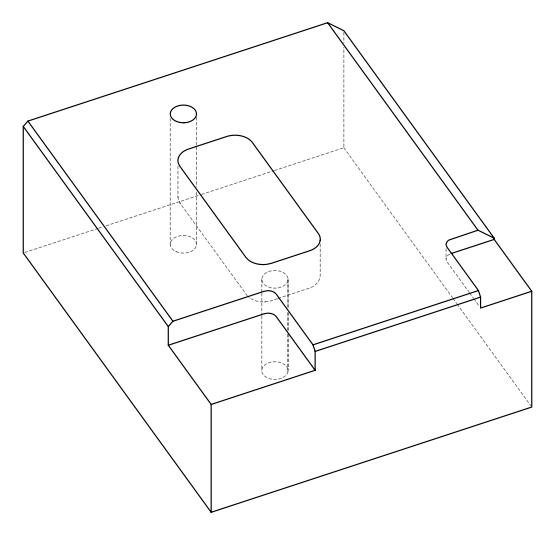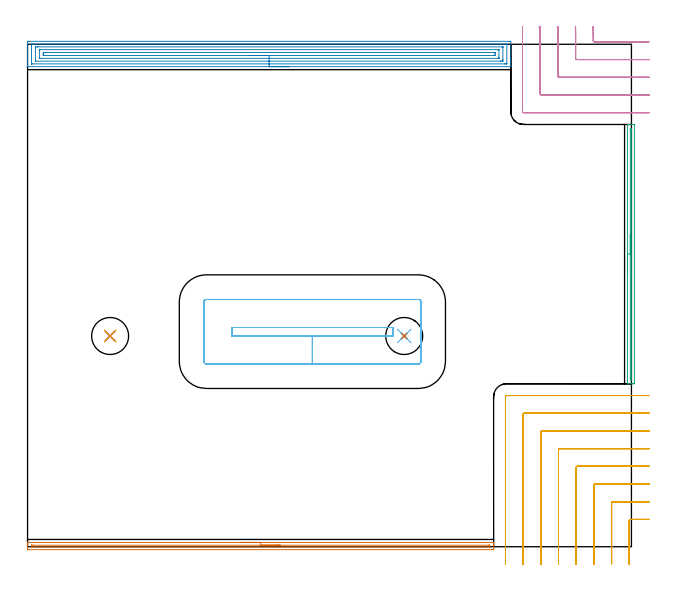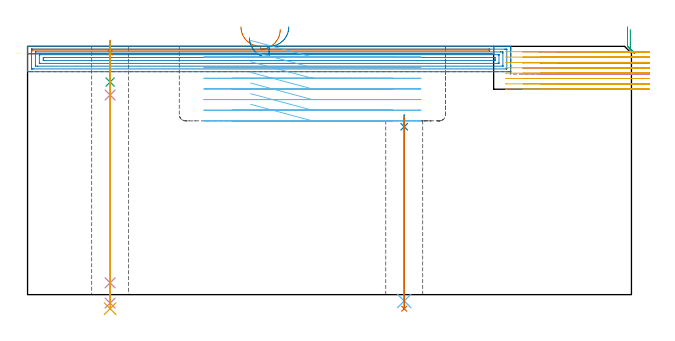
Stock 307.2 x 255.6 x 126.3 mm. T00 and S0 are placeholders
(PLAN: 13 operations, 8 tool changes, 43.8 min)
(1 AREA_MILL | FG_CHAMFER_SURFACE | UGT0205_001 | 3.95 min | 1645 mm3)
(2 AREA_MILL_1 | FG_CHAMFER_SURFACE_1 | UGT0205_001 | 10.08 min | 21020 mm3)
(3 AREA_MILL_2 | FG_CHAMFER_SURFACE_2 | UGT0205_001 | 2.26 min | 834 mm3)
(4 MILL_CORNER_NOTCH_RECTANGULAR | CORNER_NOTCH_RECTANGULAR | NXT0201_011 | Follow Part, ap 3, ae 75% | 4.12 min | 34614 mm3)
(5 MILL_CORNER_NOTCH_RECTANGULAR_1 | CORNER_NOTCH_RECTANGULAR_1 | NXT0201_011 | Follow Part, ap 3, ae 75% | 13.75 min | 126467 mm3)
(6 MILL_RECTANGULAR_POCKET | POCKET_RECTANGULAR_STRAIGHT | NXT0201_007 | Follow Part, ap 6.25, ae 75% | 7.54 min | 289607 mm3)
(7 SPOT_DRILL | STEP1HOLE | NXT0321_9005460120000 | 0.05 min | 191 mm3)
(8 SPOT_DRILL_1 | STEP1HOLE_1 | NXT0321_9005460120000 | 0.06 min | 167 mm3)
(9 DRILL_BLIND_HOLE_INTO_CENTER | STEP1HOLE | NXT0301_092 | 0.08 min | 1742 mm3)
(10 GUN_DRILL_THROUGH_HOLE | STEP1HOLE | UGT0307_009 | 0.63 min | 12372 mm3)
(11 DRILL_TO_ENLARGE_THROUGH_HOLE | STEP1HOLE | UGT0301_256 | 0.54 min | 20728 mm3)
(12 DRILL_THROUGH_HOLE_INTO_CENTER | STEP1HOLE_1 | NXT0301_065 | 0.38 min | 6000 mm3)
(13 DRILL_TO_ENLARGE_THROUGH_HOLE_1 | STEP1HOLE_1 | UGT0301_256 | 0.4 min | 18349 mm3)
(TOOL UGT0205_001 | Chamfer Mill 20 x 3 x 45 deg. | D20 FL50 Z2)
(TOOL NXT0201_011 | ENDMILL 12mm [2P460-1200-NA 1630] | D12 FL38 Z6)
(TOOL NXT0201_007 | ENDMILL 25mm [R216.25-25050GCK54P 1620] | D25 R3 FL54 Z5)
(TOOL NXT0321_9005460120000 | NC Spot Drill, 142deg, 12mm, Carbide, Uncoated | D12 PA142 FL30 Z2)
(TOOL NXT0301_092 | Carbide Drill 12.1mm [860.1-1210-061A1-MM 2214] | D12.1 PA140 FL77 Z2)
(TOOL UGT0307_009 | Gun Drill 12 mm | D12 PA130 FL24 Z1)
(TOOL UGT0301_256 | Twist Drill 18.8 mm | D18.8 PA118 FL135 Z2)
(TOOL NXT0301_065 | Carbide Drill 9.4mm [860.1-0940-075A1-MM 2214] | D9.4 PA140 FL98 Z2)
(OP 1 AREA_MILL)
G17 G21 G94 G90
T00 M6
G54
G17 G0 G90 X108.55 Y2.2 S1061 M3
G43 Z136.3 H0
G94 G1 X108.588 Z135.428 F250.
X108.702 Z134.563
X108.891 Z133.712
X109.153 Z132.88
X109.487 Z132.074
X109.89 Z131.3
X110.358 Z130.564
X110.89 Z129.872
X111.479 Z129.229
X112.122 Z128.639
X112.814 Z128.108
X113.55 Z127.64
X114.324 Z127.237
X115.13 Z126.903
X115.962 Z126.641
X116.814 Z126.452
X117.678 Z126.338
X118.55 Z126.3
X236.932
X237.09 Y2.205 Z126.295
X237.092 Y2.171 Z126.263
X237.1 Y1.799 Z125.898
Y1.477 Z125.576
Y0.793 Z124.888
Y-0.435 Z123.662
X237.096 Y-0.98 Z123.115
X237.092 Y-1.491 Z122.605
X236.999 Y-1.494 Z122.602
X236.481 Y-1.5 Z122.6
X0.619
X0.101 Y-1.494 Z122.602
X0.008 Y-1.491 Z122.605
X0. Y-0.98 Z123.115
Y-0.435 Z123.662
Y-0.093 Z124.003
Y0.451 Z124.548
Y0.793 Z124.888
Y1.477 Z125.576
Y1.799 Z125.898
X0.008 Y2.171 Z126.263
X0.01 Y2.205 Z126.295
X0.168 Y2.2 Z126.3
X118.55
Y0.786 Z124.886
X234.687
X234.917 Y0.785 Z124.885
X235.024 Y0.782 Z124.882
X235.076 Y0.779 Z124.879
X235.09 Y0.775 Z124.875
X235.092 Y0.758 Z124.858
X235.096 Y0.648 Z124.748
X235.099 Y0.391 Z124.491
X235.097 Y0.149 Z124.249
X235.092 Y-0.052 Z124.048
X235.09 Y-0.075 Z124.025
X235.076 Y-0.079 Z124.021
X235.023 Y-0.082 Z124.018
X234.914 Y-0.084 Z124.016
X234.694 Y-0.086 Z124.014
X2.406
X2.183 Y-0.085 Z124.015
X2.076 Y-0.082 Z124.018
X2.024 Y-0.079 Z124.021
X2.01 Y-0.075 Z124.025
X2.008 Y-0.058 Z124.042
X2.003 Y0.052 Z124.152
X2.001 Y0.309 Z124.409
X2.005 Y0.677 Z124.777
X2.009 Y0.751 Z124.851
X2.013 Y0.78 Z124.88
X2.019 Y0.781 Z124.881
X2.072 Y0.784 Z124.884
X2.183 Y0.785 Z124.885
X2.404 Y0.786 Z124.886
X118.55
X119.422 Z124.924
X120.286 Z125.038
X121.138 Z125.226
X121.97 Z125.489
X122.776 Z125.823
X123.55 Z126.225
X124.286 Z126.694
X124.978 Z127.225
X125.621 Z127.815
X126.21 Z128.458
X126.742 Z129.15
X127.21 Z129.886
X127.613 Z130.66
X127.947 Z131.466
X128.209 Z132.298
X128.398 Z133.149
X128.512 Z134.014
X128.55 Z134.886
G0 Z136.3
M5
M2
(OP 2 AREA_MILL_1)
G17 G21 G94 G90
T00 M6
G54
G17 G0 G90 X132.9 Y244.2 S1061 M3
G43 Z136.3 H0
G94 G1 X132.862 Z135.428 F250.
X132.748 Z134.563
X132.559 Z133.712
X132.297 Z132.88
X131.963 Z132.074
X131.56 Z131.3
X131.092 Z130.564
X130.561 Z129.872
X129.971 Z129.229
X129.328 Z128.639
X128.636 Z128.108
X127.9 Z127.64
X127.126 Z127.237
X126.32 Z126.903
X125.488 Z126.641
X124.637 Z126.452
X123.772 Z126.338
X122.9 Z126.3
X0.162
X0.01 Y244.202 Z126.288
X0.003 Y244.32 Z126.172
X0. Y244.444 Z126.055
Y244.777 Z125.722
Y245.41 Z125.084
Y247.473 Z123.024
Y248.903 Z121.592
Y256.485 Z114.013
X0.004 Y256.763 Z113.734
X0.01 Y257.093 Z113.404
X0.267 Y257.097 Z113.401
X0.608 Y257.1 Z113.4
X245.192
X245.746 Y257.094 Z113.403
X245.79 Y257.092 Z113.406
X245.8 Y257.041 Z113.456
Y248.03 Z122.465
Y246.6 Z123.897
Y245.41 Z125.084
Y244.444 Z126.055
X245.797 Y244.32 Z126.172
X245.79 Y244.202 Z126.288
X245.638 Y244.2 Z126.3
X122.9
Y245.614 Z124.886
X2.393
X2.184 Y245.615 Z124.885
X2.049 Y245.619 Z124.881
X2.02 Y245.621 Z124.879
X2.01 Y245.633 Z124.867
X2.006 Y245.659 Z124.841
X2.001 Y245.794 Z124.706
Y255.401 Z115.099
X2.004 Y255.53 Z114.97
X2.01 Y255.632 Z114.868
X2.018 Y255.679 Z114.821
X2.052 Y255.681 Z114.819
X2.393 Y255.685 Z114.815
X2.602 Y255.686 Z114.814
X3.286
X243.407
X243.616 Y255.685 Z114.815
X243.752 Y255.681 Z114.819
X243.78 Y255.679 Z114.821
X243.79 Y255.667 Z114.833
X243.794 Y255.641 Z114.859
X243.799 Y255.506 Z114.994
X243.8 Y245.899 Z124.601
X243.796 Y245.771 Z124.729
X243.79 Y245.669 Z124.831
X243.783 Y245.621 Z124.879
X243.748 Y245.619 Z124.881
X243.407 Y245.615 Z124.885
X243.198 Y245.614 Z124.886
X242.514
X122.9
Y247.028 Z123.472
X4.31 Y247.029 Z123.471
X4.179 Y247.03 Z123.47
X4.048 Y247.034 Z123.466
X4.018 Y247.035 Z123.465
X4.01 Y247.054 Z123.446
X4.005 Y247.099 Z123.401
X4.002 Y247.157 Z123.343
X4. Y247.331 Z123.169
Y253.444 Z117.056
X4.006 Y254.143 Z116.357
X4.01 Y254.23 Z116.27
X4.013 Y254.265 Z116.235
X4.052 Y254.267 Z116.233
X4.179 Y254.269 Z116.231
X4.94 Y254.271 Z116.229
X5.071 Y254.272 Z116.228
X241.491 Y254.271 Z116.229
X241.621 Y254.27 Z116.23
X241.752 Y254.266 Z116.234
X241.782 Y254.265 Z116.235
X241.79 Y254.246 Z116.254
X241.795 Y254.201 Z116.299
X241.798 Y254.143 Z116.357
X241.8 Y253.969 Z116.531
Y247.856 Z122.644
X241.794 Y247.157 Z123.343
X241.791 Y247.07 Z123.43
X241.787 Y247.035 Z123.465
X241.748 Y247.033 Z123.467
X241.621 Y247.031 Z123.469
X240.86 Y247.029 Z123.471
X240.729 Y247.028 Z123.472
X122.9
Y248.443 Z122.057
X6.435
X6.131 Y248.444 Z122.056
X6.085 Y248.445 Z122.055
X6.038 Y248.449 Z122.051
X6.01 Y248.453 Z122.047
X6. Y248.903 Z121.597
Y252.397 Z118.103
X6.003 Y252.816 Z117.684
X6.006 Y252.841 Z117.659
X6.009 Y252.849 Z117.651
X6.021 Y252.851 Z117.649
X6.103 Y252.855 Z117.645
X6.229 Y252.857 Z117.643
X6.386
X239.365
X239.669 Y252.856 Z117.644
X239.715 Y252.855 Z117.645
X239.762 Y252.851 Z117.649
X239.79 Y252.847 Z117.653
X239.8 Y252.397 Z118.103
Y248.903 Z121.597
X239.797 Y248.485 Z122.015
X239.794 Y248.459 Z122.041
X239.791 Y248.451 Z122.049
X239.779 Y248.449 Z122.051
X239.697 Y248.445 Z122.055
X239.572 Y248.443 Z122.057
X239.414
X122.9
Y249.857 Z120.643
X8.56
X8.215 Y249.859 Z120.641
X8.043 Y249.863 Z120.637
X8.01 Y249.865 Z120.635
X8.006 Y249.895 Z120.605
X8.003 Y249.944 Z120.556
X8. Y250.405 Z120.095
Y250.65 Z119.85
X8.001 Y251.277 Z119.223
X8.004 Y251.368 Z119.132
X8.01 Y251.421 Z119.079
X8.016 Y251.437 Z119.063
X8.035 Y251.438 Z119.062
X8.237 Y251.441 Z119.059
X8.642 Y251.443 Z119.057
X8.724
X237.24
X237.585 Y251.441 Z119.059
X237.757 Y251.437 Z119.063
X237.79 Y251.435 Z119.065
X237.794 Y251.405 Z119.095
X237.797 Y251.356 Z119.144
X237.8 Y250.896 Z119.604
Y250.65 Z119.85
X237.799 Y250.023 Z120.477
X237.796 Y249.933 Z120.567
X237.79 Y249.879 Z120.621
X237.784 Y249.863 Z120.637
X237.765 Y249.862 Z120.638
X237.564 Y249.859 Z120.641
X237.158 Y249.857 Z120.643
X237.076
X122.9
X122.029 Z120.681
X121.164 Z120.795
X120.312 Z120.984
X119.48 Z121.246
X118.674 Z121.58
X117.9 Z121.983
X117.164 Z122.452
X116.472 Z122.983
X115.829 Z123.572
X115.24 Z124.215
X114.709 Z124.907
X114.24 Z125.643
X113.837 Z126.417
X113.503 Z127.223
X113.241 Z128.055
X113.052 Z128.907
X112.938 Z129.772
X112.9 Z130.643
G0 Z136.3
M5
M2
(OP 3 AREA_MILL_2)
G17 G21 G94 G90
T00 M6
G54
G17 G0 G90 X305.2 Y138.85 S1061 M3
G43 Z136.3 H0
G94 G1 Y138.888 Z135.428 F250.
Y139.002 Z134.563
Y139.191 Z133.712
Y139.453 Z132.88
Y139.787 Z132.074
Y140.19 Z131.3
Y140.658 Z130.564
Y141.19 Z129.872
Y141.779 Z129.229
Y142.422 Z128.639
Y143.114 Z128.108
Y143.85 Z127.64
Y144.624 Z127.237
Y145.43 Z126.903
Y146.262 Z126.641
Y147.113 Z126.452
Y147.978 Z126.338
Y148.85 Z126.3
Y214.679
X305.206 Y214.79 Z126.292
X305.433 Y214.8 Z126.065
X306.107 Z125.392
X306.913 Z124.586
X307.39 Z124.106
X307.628 Z123.868
X308.27 Z123.227
X308.508 Z122.989
X308.691 Y214.798 Z122.805
X308.7 Y214.462 Z122.8
Y83.465
X308.699 Y83.237 Z122.801
X308.691 Y82.902 Z122.805
X308.508 Y82.9 Z122.989
X308.27 Z123.227
X307.628 Z123.869
X307.39 Z124.106
X306.913 Z124.586
X305.433 Z126.066
X305.206 Y82.91 Z126.292
X305.2 Y83.021 Z126.3
Y148.85
X306.614 Z124.886
X306.615 Y212.35 Z124.885
X306.616 Y212.455 Z124.884
X306.621 Y212.785 Z124.879
X306.78 Y212.791 Z124.72
X307.052 Y212.797 Z124.448
X307.207 Y212.792 Z124.293
X307.279 Y212.788 Z124.221
X307.284 Y212.563 Z124.216
X307.285 Y212.455 Z124.215
X307.286 Y85.209 Z124.214
X307.284 Y85.022 Z124.216
X307.281 Y84.929 Z124.219
X307.28 Y84.914 Z124.22
X307.211 Y84.909 Z124.289
X307.09 Y84.905 Z124.41
X306.849 Y84.902 Z124.651
X306.693 Y84.908 Z124.807
X306.621 Y84.912 Z124.879
X306.616 Y85.137 Z124.884
X306.615 Y85.244 Z124.885
X306.614 Y85.924 Z124.886
Y148.85
Y149.722 Z124.924
Y150.586 Z125.038
Y151.438 Z125.227
Y152.27 Z125.489
Y153.076 Z125.823
Y153.85 Z126.226
Y154.586 Z126.694
Y155.278 Z127.225
Y155.921 Z127.815
Y156.51 Z128.458
Y157.041 Z129.15
Y157.51 Z129.886
Y157.913 Z130.66
Y158.247 Z131.466
Y158.509 Z132.298
Y158.698 Z133.149
Y158.812 Z134.014
Y158.85 Z134.886
G0 Z136.3
M5
M2
(OP 4 MILL_CORNER_NOTCH_RECTANGULAR)
G17 G21 G94 G90
T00 M6
G54
G17 G0 G90 X287.64 Y264.597 S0 M3
G43 Z136.3 H1
Z123.48
G94 G1 X287.768 Y261.6 F250.
G2 X287.8 Y260.072 R36. F500.
G1 Y257.396
G3 X288.396 Y256.8 R0.6
G1 X313.079
X316.079 F250.
G0 Z136.3
X278.587 Y264.595
Z123.48
G1 X278.757 Y261.6
G2 X278.8 Y260.072 R27. F500.
G1 Y248.396
G3 X279.396 Y247.8 R0.6
G1 X313.2
X316.2 F250.
G0 Z136.3
X269.48 Y264.589
Z123.48
G1 X269.735 Y261.6
G2 X269.8 Y260.072 R18. F500.
G1 Y239.397
G3 X270.397 Y238.8 R0.6
G1 X313.2
X316.2 F250.
G0 Z136.3
X260.16 Y264.556
Z123.48
G1 X260.669 Y261.6
G2 X260.8 Y260.072 R9. F500.
G1 Y230.397
G3 X261.397 Y229.8 R0.6
G1 X313.2
X316.2 F250.
G0 Z136.3
X251.8 Y263.072
Z123.48
G1 Y260.072
Y221.397 F500.
G3 X252.397 Y220.8 R0.6
G1 X313.2
X316.2 F250.
G0 Z136.3
X287.744 Y264.6
Z120.66
G1 X287.795 Y261.6
G2 X287.8 Y260.992 R36. F500.
G1 Y257.396
G3 X288.396 Y256.8 R0.6
G1 X313.079
X316.079 F250.
G0 Z136.3
X278.726 Y264.599
Z120.66
G1 X278.793 Y261.6
G2 X278.8 Y260.992 R27. F500.
G1 Y248.396
G3 X279.396 Y247.8 R0.6
G1 X313.2
X316.2 F250.
G0 Z136.3
X269.688 Y264.598
Z120.66
G1 X269.79 Y261.6
G2 X269.8 Y260.992 R18. F500.
G1 Y239.397
G3 X270.397 Y238.8 R0.6
G1 X313.2
X316.2 F250.
G0 Z136.3
X260.577 Y264.593
Z120.66
G1 X260.779 Y261.6
G2 X260.8 Y260.992 R9. F500.
G1 Y230.397
G3 X261.397 Y229.8 R0.6
G1 X313.2
X316.2 F250.
G0 Z136.3
X251.8 Y263.992
Z120.66
G1 Y260.992
Y221.397 F500.
G3 X252.397 Y220.8 R0.6
G1 X313.2
X316.2 F250.
G0 Z136.3
X287.8 Y264.6
Z117.84
G1 Y261.6
Y257.396 F500.
G3 X288.396 Y256.8 R0.6
G1 X313.079
X316.079 F250.
G0 Z136.3
X278.8 Y264.6
Z117.84
G1 Y261.6
Y248.396 F500.
G3 X279.396 Y247.8 R0.6
G1 X313.2
X316.2 F250.
G0 Z136.3
X269.8 Y264.6
Z117.84
G1 Y261.6
Y239.397 F500.
G3 X270.397 Y238.8 R0.6
G1 X313.2
X316.2 F250.
G0 Z136.3
X260.8 Y264.6
Z117.84
G1 Y261.6
Y230.397 F500.
G3 X261.397 Y229.8 R0.6
G1 X313.2
X316.2 F250.
G0 Z136.3
X251.8 Y264.6
Z117.84
G1 Y261.6
Y221.397 F500.
G3 X252.397 Y220.8 R0.6
G1 X313.2
X316.2 F250.
G0 Z136.3
X287.8 Y264.6
Z115.02
G1 Y261.6
Y257.396 F500.
G3 X288.396 Y256.8 R0.6
G1 X313.079
X316.079 F250.
G0 Z136.3
X278.8 Y264.6
Z115.02
G1 Y261.6
Y248.396 F500.
G3 X279.396 Y247.8 R0.6
G1 X313.2
X316.2 F250.
G0 Z136.3
X269.8 Y264.6
Z115.02
G1 Y261.6
Y239.397 F500.
G3 X270.397 Y238.8 R0.6
G1 X313.2
X316.2 F250.
G0 Z136.3
X260.8 Y264.6
Z115.02
G1 Y261.6
Y230.397 F500.
G3 X261.397 Y229.8 R0.6
G1 X313.2
X316.2 F250.
G0 Z136.3
X251.8 Y264.6
Z115.02
G1 Y261.6
Y221.397 F500.
G3 X252.397 Y220.8 R0.6
G1 X313.2
X316.2 F250.
G0 Z136.3
X287.8 Y264.6
Z112.2
G1 Y261.6
Y257.396 F500.
G3 X288.396 Y256.8 R0.6
G1 X313.079
X316.079 F250.
G0 Z136.3
X278.8 Y264.6
Z112.2
G1 Y261.6
Y248.396 F500.
G3 X279.396 Y247.8 R0.6
G1 X313.2
X316.2 F250.
G0 Z136.3
X269.8 Y264.6
Z112.2
G1 Y261.6
Y239.397 F500.
G3 X270.397 Y238.8 R0.6
G1 X313.2
X316.2 F250.
G0 Z136.3
X260.8 Y264.6
Z112.2
G1 Y261.6
Y230.397 F500.
G3 X261.397 Y229.8 R0.6
G1 X313.2
X316.2 F250.
G0 Z136.3
X251.8 Y264.6
Z112.2
G1 Y261.6
Y221.397 F500.
G3 X252.397 Y220.8 R0.6
G1 X313.2
X316.2 F250.
G0 Z136.3
M5
M2
(OP 5 MILL_CORNER_NOTCH_RECTANGULAR_1)
G17 G21 G94 G90
T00 M6
G54
G17 G0 G90 X316.2 Y13.9 S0 M3
G43 Z136.3 H1
Z123.575
G94 G1 X313.2 F250.
X306.695 F500.
G3 X306.1 Y13.305 R0.6
G1 Y-6.
Y-9. F250.
G0 Z136.3
X316.2 Y22.9
Z123.575
G1 X313.2
X297.696 F500.
G3 X297.1 Y22.304 R0.6
G1 Y-6.
Y-9. F250.
G0 Z136.3
X316.2 Y31.9
Z123.575
G1 X313.2
X288.696 F500.
G3 X288.1 Y31.304 R0.6
G1 Y-6.
Y-9. F250.
G0 Z136.3
X316.2 Y40.9
Z123.575
G1 X313.2
X279.696 F500.
G3 X279.1 Y40.304 R0.6
G1 Y-6.
Y-9. F250.
G0 Z136.3
X316.2 Y49.9
Z123.575
G1 X313.2
X270.696 F500.
G3 X270.1 Y49.304 R0.6
G1 Y-6.
Y-9. F250.
G0 Z136.3
X316.2 Y58.9
Z123.575
G1 X313.2
X261.697 F500.
G3 X261.1 Y58.303 R0.6
G1 Y-6.
Y-9. F250.
G0 Z136.3
X316.2 Y67.9
Z123.575
G1 X313.2
X252.697 F500.
G3 X252.1 Y67.303 R0.6
G1 Y-6.
Y-9. F250.
G0 Z136.3
X316.2 Y76.9
Z123.575
G1 X313.2
X243.697 F500.
G3 X243.1 Y76.303 R0.6
G1 Y-6.
Y-9. F250.
G0 Z136.3
X316.2 Y13.9
Z120.85
G1 X313.2
X306.695 F500.
G3 X306.1 Y13.305 R0.6
G1 Y-6.
Y-9. F250.
G0 Z136.3
X316.2 Y22.9
Z120.85
G1 X313.2
X297.695 F500.
G3 X297.1 Y22.305 R0.6
G1 Y-6.
Y-9. F250.
G0 Z136.3
X316.2 Y31.9
Z120.85
G1 X313.2
X288.696 F500.
G3 X288.1 Y31.304 R0.6
G1 Y-6.
Y-9. F250.
G0 Z136.3
X316.2 Y40.9
Z120.85
G1 X313.2
X279.696 F500.
G3 X279.1 Y40.304 R0.6
G1 Y-6.
Y-9. F250.
G0 Z136.3
X316.2 Y49.9
Z120.85
G1 X313.2
X270.696 F500.
G3 X270.1 Y49.304 R0.6
G1 Y-6.
Y-9. F250.
G0 Z136.3
X316.2 Y58.9
Z120.85
G1 X313.2
X261.696 F500.
G3 X261.1 Y58.304 R0.6
G1 Y-6.
Y-9. F250.
G0 Z136.3
X316.2 Y67.9
Z120.85
G1 X313.2
X252.697 F500.
G3 X252.1 Y67.303 R0.6
G1 Y-6.
Y-9. F250.
G0 Z136.3
X316.2 Y76.9
Z120.85
G1 X313.2
X243.697 F500.
G3 X243.1 Y76.303 R0.6
G1 Y-6.
Y-9. F250.
G0 Z136.3
X316.2 Y13.9
Z118.125
G1 X313.2
X306.695 F500.
G3 X306.1 Y13.305 R0.6
G1 Y-6.
Y-9. F250.
G0 Z136.3
X316.2 Y22.9
Z118.125
G1 X313.2
X297.695 F500.
G3 X297.1 Y22.305 R0.6
G1 Y-6.
Y-9. F250.
G0 Z136.3
X316.2 Y31.9
Z118.125
G1 X313.2
X288.696 F500.
G3 X288.1 Y31.304 R0.6
G1 Y-6.
Y-9. F250.
G0 Z136.3
X316.2 Y40.9
Z118.125
G1 X313.2
X279.696 F500.
G3 X279.1 Y40.304 R0.6
G1 Y-6.
Y-9. F250.
G0 Z136.3
X316.2 Y49.9
Z118.125
G1 X313.2
X270.696 F500.
G3 X270.1 Y49.304 R0.6
G1 Y-6.
Y-9. F250.
G0 Z136.3
X316.2 Y58.9
Z118.125
G1 X313.2
X261.696 F500.
G3 X261.1 Y58.304 R0.6
G1 Y-6.
Y-9. F250.
G0 Z136.3
X316.2 Y67.9
Z118.125
G1 X313.2
X252.697 F500.
G3 X252.1 Y67.303 R0.6
G1 Y-6.
Y-9. F250.
G0 Z136.3
X316.2 Y76.9
Z118.125
G1 X313.2
X243.697 F500.
G3 X243.1 Y76.303 R0.6
G1 Y-6.
Y-9. F250.
G0 Z136.3
X316.2 Y13.9
Z115.4
G1 X313.2
X306.695 F500.
G3 X306.1 Y13.305 R0.6
G1 Y-6.
Y-9. F250.
G0 Z136.3
X316.2 Y22.9
Z115.4
G1 X313.2
X297.695 F500.
G3 X297.1 Y22.305 R0.6
G1 Y-6.
Y-9. F250.
G0 Z136.3
X316.2 Y31.9
Z115.4
G1 X313.2
X288.696 F500.
G3 X288.1 Y31.304 R0.6
G1 Y-6.
Y-9. F250.
G0 Z136.3
X316.2 Y40.9
Z115.4
G1 X313.2
X279.696 F500.
G3 X279.1 Y40.304 R0.6
G1 Y-6.
Y-9. F250.
G0 Z136.3
X316.2 Y49.9
Z115.4
G1 X313.2
X270.696 F500.
G3 X270.1 Y49.304 R0.6
G1 Y-6.
Y-9. F250.
G0 Z136.3
X316.2 Y58.9
Z115.4
G1 X313.2
X261.696 F500.
G3 X261.1 Y58.304 R0.6
G1 Y-6.
Y-9. F250.
G0 Z136.3
X316.2 Y67.9
Z115.4
G1 X313.2
X252.697 F500.
G3 X252.1 Y67.303 R0.6
G1 Y-6.
Y-9. F250.
G0 Z136.3
X316.2 Y76.9
Z115.4
G1 X313.2
X243.697 F500.
G3 X243.1 Y76.303 R0.6
G1 Y-6.
Y-9. F250.
G0 Z136.3
X316.2 Y13.9
Z112.675
G1 X313.2
X306.695 F500.
G3 X306.1 Y13.305 R0.6
G1 Y-6.
Y-9. F250.
G0 Z136.3
X316.2 Y22.9
Z112.675
G1 X313.2
X297.695 F500.
G3 X297.1 Y22.305 R0.6
G1 Y-6.
Y-9. F250.
G0 Z136.3
X316.2 Y31.9
Z112.675
G1 X313.2
X288.696 F500.
G3 X288.1 Y31.304 R0.6
G1 Y-6.
Y-9. F250.
G0 Z136.3
X316.2 Y40.9
Z112.675
G1 X313.2
X279.696 F500.
G3 X279.1 Y40.304 R0.6
G1 Y-6.
Y-9. F250.
G0 Z136.3
X316.2 Y49.9
Z112.675
G1 X313.2
X270.696 F500.
G3 X270.1 Y49.304 R0.6
G1 Y-6.
Y-9. F250.
G0 Z136.3
X316.2 Y58.9
Z112.675
G1 X313.2
X261.696 F500.
G3 X261.1 Y58.304 R0.6
G1 Y-6.
Y-9. F250.
G0 Z136.3
X316.2 Y67.9
Z112.675
G1 X313.2
X252.697 F500.
G3 X252.1 Y67.303 R0.6
G1 Y-6.
Y-9. F250.
G0 Z136.3
X316.2 Y76.9
Z112.675
G1 X313.2
X243.697 F500.
G3 X243.1 Y76.303 R0.6
G1 Y-6.
Y-9. F250.
G0 Z136.3
X316.2 Y13.9
Z109.95
G1 X313.2
X306.695 F500.
G3 X306.1 Y13.305 R0.6
G1 Y-6.
Y-9. F250.
G0 Z136.3
X316.2 Y22.9
Z109.95
G1 X313.2
X297.695 F500.
G3 X297.1 Y22.305 R0.6
G1 Y-6.
Y-9. F250.
G0 Z136.3
X316.2 Y31.9
Z109.95
G1 X313.2
X288.696 F500.
G3 X288.1 Y31.304 R0.6
G1 Y-6.
Y-9. F250.
G0 Z136.3
X316.2 Y40.9
Z109.95
G1 X313.2
X279.696 F500.
G3 X279.1 Y40.304 R0.6
G1 Y-6.
Y-9. F250.
G0 Z136.3
X316.2 Y49.9
Z109.95
G1 X313.2
X270.696 F500.
G3 X270.1 Y49.304 R0.6
G1 Y-6.
Y-9. F250.
G0 Z136.3
X316.2 Y58.9
Z109.95
G1 X313.2
X261.696 F500.
G3 X261.1 Y58.304 R0.6
G1 Y-6.
Y-9. F250.
G0 Z136.3
X316.2 Y67.9
Z109.95
G1 X313.2
X252.697 F500.
G3 X252.1 Y67.303 R0.6
G1 Y-6.
Y-9. F250.
G0 Z136.3
X316.2 Y76.9
Z109.95
G1 X313.2
X243.697 F500.
G3 X243.1 Y76.303 R0.6
G1 Y-6.
Y-9. F250.
G0 Z136.3
X316.2 Y13.9
Z107.225
G1 X313.2
X306.695 F500.
G3 X306.1 Y13.305 R0.6
G1 Y-6.
Y-9. F250.
G0 Z136.3
X316.2 Y22.9
Z107.225
G1 X313.2
X297.696 F500.
G3 X297.1 Y22.304 R0.6
G1 Y-6.
Y-9. F250.
G0 Z136.3
X316.2 Y31.9
Z107.225
G1 X313.2
X288.696 F500.
G3 X288.1 Y31.304 R0.6
G1 Y-6.
Y-9. F250.
G0 Z136.3
X316.2 Y40.9
Z107.225
G1 X313.2
X279.696 F500.
G3 X279.1 Y40.304 R0.6
G1 Y-6.
Y-9. F250.
G0 Z136.3
X316.2 Y49.9
Z107.225
G1 X313.2
X270.696 F500.
G3 X270.1 Y49.304 R0.6
G1 Y-6.
Y-9. F250.
G0 Z136.3
X316.2 Y58.9
Z107.225
G1 X313.2
X261.697 F500.
G3 X261.1 Y58.303 R0.6
G1 Y-6.
Y-9. F250.
G0 Z136.3
X316.2 Y67.9
Z107.225
G1 X313.2
X252.697 F500.
G3 X252.1 Y67.303 R0.6
G1 Y-6.
Y-9. F250.
G0 Z136.3
X316.2 Y76.9
Z107.225
G1 X313.2
X243.697 F500.
G3 X243.1 Y76.303 R0.6
G1 Y-6.
Y-9. F250.
G0 Z136.3
X316.2 Y13.9
Z104.5
G1 X313.2
X306.695 F500.
G3 X306.1 Y13.305 R0.6
G1 Y-6.
Y-9. F250.
G0 Z136.3
X316.2 Y22.9
Z104.5
G1 X313.2
X297.696 F500.
G3 X297.1 Y22.304 R0.6
G1 Y-6.
Y-9. F250.
G0 Z136.3
X316.2 Y31.9
Z104.5
G1 X313.2
X288.696 F500.
G3 X288.1 Y31.304 R0.6
G1 Y-6.
Y-9. F250.
G0 Z136.3
X316.2 Y40.9
Z104.5
G1 X313.2
X279.696 F500.
G3 X279.1 Y40.304 R0.6
G1 Y-6.
Y-9. F250.
G0 Z136.3
X316.2 Y49.9
Z104.5
G1 X313.2
X270.696 F500.
G3 X270.1 Y49.304 R0.6
G1 Y-6.
Y-9. F250.
G0 Z136.3
X316.2 Y58.9
Z104.5
G1 X313.2
X261.697 F500.
G3 X261.1 Y58.303 R0.6
G1 Y-6.
Y-9. F250.
G0 Z136.3
X316.2 Y67.9
Z104.5
G1 X313.2
X252.697 F500.
G3 X252.1 Y67.303 R0.6
G1 Y-6.
Y-9. F250.
G0 Z136.3
X316.2 Y76.9
Z104.5
G1 X313.2
X243.697 F500.
G3 X243.1 Y76.303 R0.6
G1 Y-6.
Y-9. F250.
G0 Z136.3
M5
M2
(OP 6 MILL_RECTANGULAR_POCKET)
G17 G21 G94 G90
T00 M6
G54
G17 G0 G90 X113.498 Y107.25 S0 M3
G43 Z136.3 H1
Z129.3
G94 G1 X144.9 Z120.886 F250.
X185.85 F500.
Y111.55
X103.95
Y107.25
X144.9
Y93.
X198.8
G3 X200.1 Y94.3 R1.3
G1 Y124.5
G3 X198.8 Y125.8 R1.3
G1 X91.
G3 X89.7 Y124.5 R1.3
G1 Y94.3
G3 X91. Y93. R1.3
G1 X144.9
X145.9
G0 X113.498 Y107.25 Z123.886
G1 X144.9 Z115.471 F250.
X185.85 F500.
Y111.55
X103.95
Y107.25
X144.9
Y93.
X198.8
G3 X200.1 Y94.3 R1.3
G1 Y124.5
G3 X198.8 Y125.8 R1.3
G1 X91.
G3 X89.7 Y124.5 R1.3
G1 Y94.3
G3 X91. Y93. R1.3
G1 X144.9
X145.9
G0 X113.498 Y107.25 Z118.471
G1 X144.9 Z110.057 F250.
X185.85 F500.
Y111.55
X103.95
Y107.25
X144.9
Y93.
X198.8
G3 X200.1 Y94.3 R1.3
G1 Y124.5
G3 X198.8 Y125.8 R1.3
G1 X91.
G3 X89.7 Y124.5 R1.3
G1 Y94.3
G3 X91. Y93. R1.3
G1 X144.9
X145.9
G0 X113.498 Y107.25 Z113.057
G1 X144.9 Z104.643 F250.
X185.85 F500.
Y111.55
X103.95
Y107.25
X144.9
Y93.
X198.8
G3 X200.1 Y94.3 R1.3
G1 Y124.5
G3 X198.8 Y125.8 R1.3
G1 X91.
G3 X89.7 Y124.5 R1.3
G1 Y94.3
G3 X91. Y93. R1.3
G1 X144.9
X145.9
G0 X113.498 Y107.25 Z107.643
G1 X144.9 Z99.229 F250.
X185.85 F500.
Y111.55
X103.95
Y107.25
X144.9
Y93.
X198.8
G3 X200.1 Y94.3 R1.3
G1 Y124.5
G3 X198.8 Y125.8 R1.3
G1 X91.
G3 X89.7 Y124.5 R1.3
G1 Y94.3
G3 X91. Y93. R1.3
G1 X144.9
X145.9
G0 X113.498 Y107.25 Z102.229
G1 X144.9 Z93.814 F250.
X185.85 F500.
Y111.55
X103.95
Y107.25
X144.9
Y93.
X198.8
G3 X200.1 Y94.3 R1.3
G1 Y124.5
G3 X198.8 Y125.8 R1.3
G1 X91.
G3 X89.7 Y124.5 R1.3
G1 Y94.3
G3 X91. Y93. R1.3
G1 X144.9
X145.9
G0 X113.498 Y107.25 Z96.814
G1 X144.9 Z88.4 F250.
X185.85 F500.
Y111.55
X103.95
Y107.25
X144.9
Y93.
X198.8
G3 X200.1 Y94.3 R1.3
G1 Y124.5
G3 X198.8 Y125.8 R1.3
G1 X91.
G3 X89.7 Y124.5 R1.3
G1 Y94.3
G3 X91. Y93. R1.3
G1 X144.9
X145.9
G0 Z136.3
M5
M2
(OP 7 SPOT_DRILL)
G17 G21 G94 G90
T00 M6
G54
G17 G0 G90 X42. Y107.2 S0 M3
G43 Z136.3 H0
G94 G81 G98 Z123.3 F250. R129.3
G80
M5
M2
(OP 8 SPOT_DRILL_1)
G17 G21 G94 G90
T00 M6
G54
G17 G0 G90 X191.6 Y107.2 S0 M3
G43 Z136.3 H0
G94 G81 G98 Z85.4 F250. R91.4
G80
M5
M2
(OP 9 DRILL_BLIND_HOLE_INTO_CENTER)
G17 G21 G94 G90
T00 M6
G54
G17 G0 G90 X42. Y107.2 S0 M3
G43 Z136.3 H1
G94 G81 G98 Z108.15 F250. R128.3
G80
M5
M2
(OP 10 GUN_DRILL_THROUGH_HOLE)
G17 G21 G94 G90
T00 M6
G54
G17 G0 G90 X42. Y107.2 M8
G43 Z136.3 H0
Z122.319
S716 M3
G94 G1 Z101.536 F125. M26
G4 X.084
Z6. F250.
G4 X.084
Z-4.298 F125.
G4 X.084
M5
M9
G0 Z122.319
Z136.3
M2
(OP 11 DRILL_TO_ENLARGE_THROUGH_HOLE)
G17 G21 G94 G90
T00 M6
G54
G17 G0 G90 X42. Y107.2 S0 M3
G43 Z136.3 H0
G94 G73 G98 Z-7.148 F250. Q16.681 R128.3
G80
M5
M2
(OP 12 DRILL_THROUGH_HOLE_INTO_CENTER)
G17 G21 G94 G90
T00 M6
G54
G17 G0 G90 X191.6 Y107.2 S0 M3
G43 Z136.3 H1
G94 G73 G98 Z-3.211 F250. Q9.161 R90.4
G80
M5
M2
(OP 13 DRILL_TO_ENLARGE_THROUGH_HOLE_1)
G17 G21 G94 G90
T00 M6
G54
G17 G0 G90 X191.6 Y107.2 S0 M3
G43 Z136.3 H0
G94 G73 G98 Z-7.148 F250. Q15.925 R90.4
G80
M5
M2
